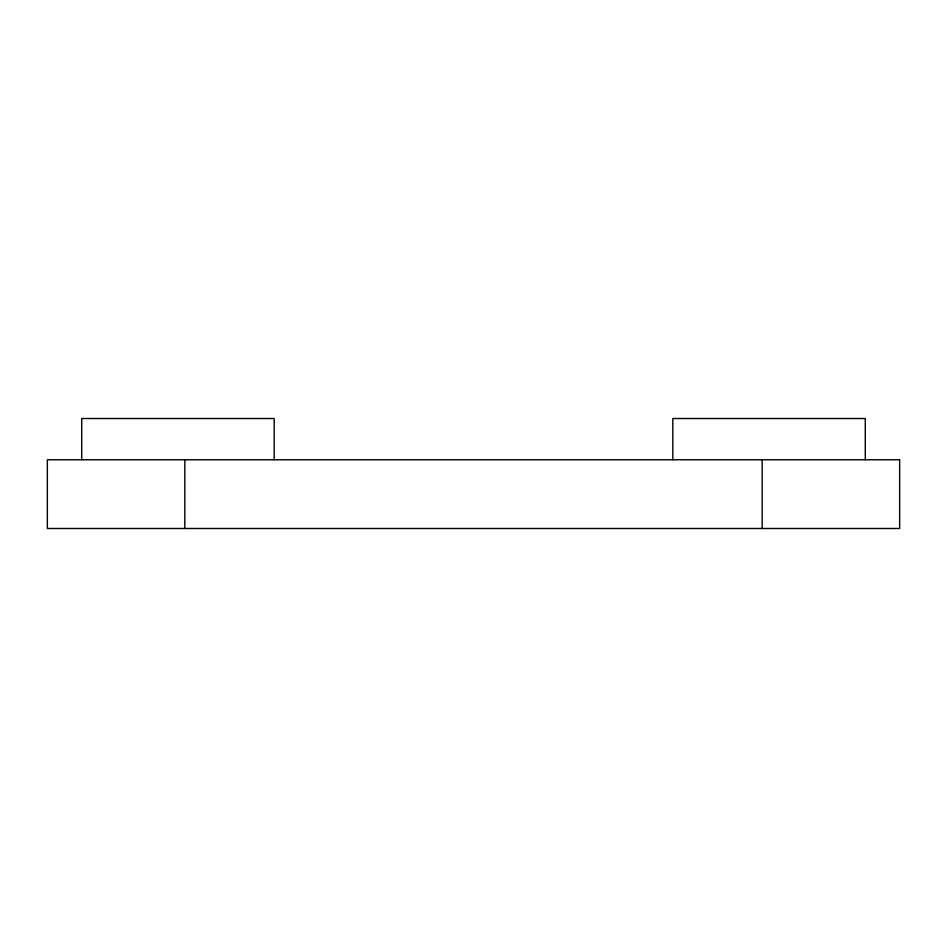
<?xml version="1.0" encoding="UTF-8"?>
<svg xmlns="http://www.w3.org/2000/svg" width="947" height="947" viewBox="0 0 947 947"><rect width="100%" height="100%" fill="white"/><g stroke="black" fill="none" stroke-linecap="round" stroke-linejoin="round"><path stroke-width="1.42" d="M865.286 459.757L865.286 418.515L672.832 418.515L672.832 459.757M762.181 459.757L762.181 528.485M274.168 459.757L274.168 418.515L81.714 418.515L81.714 459.757M184.819 459.757L184.819 528.485M899.65 459.757L47.35 459.757L47.35 528.485L899.65 528.485L899.65 459.757"/></g></svg>
